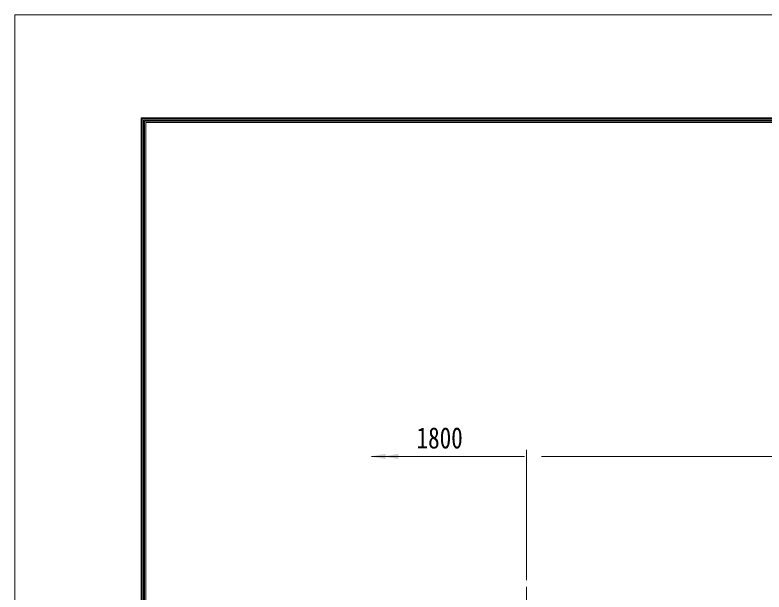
# Model space of a CAD drawing. Units: millimetres, scale not verified. Extents: x -4455 to 4455, y -3150 to 3150.
# Drawn here: x -4455 to -2753, y 1840 to 3150 of the extents above; entities that cross this region are included whole.
import ezdxf
from ezdxf.enums import TextEntityAlignment as Align

# ---------------------------------------------------------------- set-up
doc = ezdxf.new("R2010")
doc.units = ezdxf.units.MM
doc.header["$LTSCALE"] = 30
doc.linetypes.add('USER1', pattern=[2, 1.25, -0.25, 0.25, -0.25])
doc.linetypes.add('USER4', pattern=[1.125, 0.75, -0.125, 0.125, -0.125])
for name, color, linetype, lineweight in [('0-3_D-STR-DIM', 4, 'Continuous', 13), ('0-4_D-BMK', 2, 'USER4', 13), ('1-1_D-TTL', 7, 'Continuous', 9)]:
    doc.layers.add(name, color=color, linetype=linetype, lineweight=lineweight)
doc.styles.add('ＭＳ ゴシック', font='')
doc.styles.get('ＭＳ ゴシック').set_extended_font_data('MS Gothic')

msp = doc.modelspace()

# ---------------------------------------------------------------- linework, layer by layer
at = {"layer": '0-3_D-STR-DIM', "color": 1, "lineweight": 18}
for p, q in [((-3293.09, 1866.76), (-3293.09, 2162.94)), ((-3258.59, 2147.94), (-1527.59, 2147.94))]:
    msp.add_line(p, q, dxfattribs=at)
at = {"layer": '0-3_D-STR-DIM', "color": 7, "lineweight": 9}
for p, q in [((-3424.49, 2147.94), (-3644.86, 2147.94)), ((-3395.47, 2147.94), (-3615.84, 2147.94))]:
    msp.add_line(p, q, dxfattribs=at)
at = {"layer": '0-3_D-STR-DIM', "color": 1}
for p, q in [((-3297.51, 2147.94), (-3577.75, 2147.94)), ((-3508.29, 2147.94), (-3417.7, 2147.94))]:
    msp.add_line(p, q, dxfattribs=at)
at = {"layer": '0-3_D-STR-DIM', "color": 7}
for points in [[(-3647.16, 2147.94), (-3612.66, 2153.93), (-3612.66, 2141.95)], [(-3618.14, 2147.94), (-3583.64, 2153.93), (-3583.64, 2141.95)]]:
    msp.add_solid(points, dxfattribs=at)
at = {"layer": '0-4_D-BMK', "linetype": 'USER1'}
msp.add_line((-3293.09, 1851.76), (-3293.09, -500.19), dxfattribs=at)
at = {"layer": '1-1_D-TTL', "color": 2, "lineweight": 18}
msp.add_lwpolyline([(-4454.69, 3150.29), (4455.01, 3150.29), (4455.01, -3150.14), (-4454.69, -3150.14)], close=True, dxfattribs=at)
at = {"layer": '1-1_D-TTL'}
for points in [[(-4168.31, 2916.94), (4168.62, 2916.94), (4168.62, -2916.79), (-4168.31, -2916.79)], [(-4165.65, 2914.29), (4165.97, 2914.29), (4165.97, -2914.14), (-4165.65, -2914.14)], [(-4163, 2911.64), (4163.32, 2911.64), (4163.32, -2911.49), (-4163, -2911.49)], [(-4160.35, 2908.98), (4160.67, 2908.98), (4160.67, -2908.84), (-4160.35, -2908.84)], [(-4157.7, 2906.33), (4158.02, 2906.33), (4158.02, -2906.18), (-4157.7, -2906.18)]]:
    msp.add_lwpolyline(points, close=True, dxfattribs=at)

# ---------------------------------------------------------------- texts
at = {"layer": '0-3_D-STR-DIM', "color": 3, "style": 'ＭＳ ゴシック', "width": 0.8}
msp.add_text('1800', height=48.17, dxfattribs=at).set_placement((-3542.53, 2151.6), align=Align.BOTTOM_LEFT)

doc.saveas('drawing.dxf')
